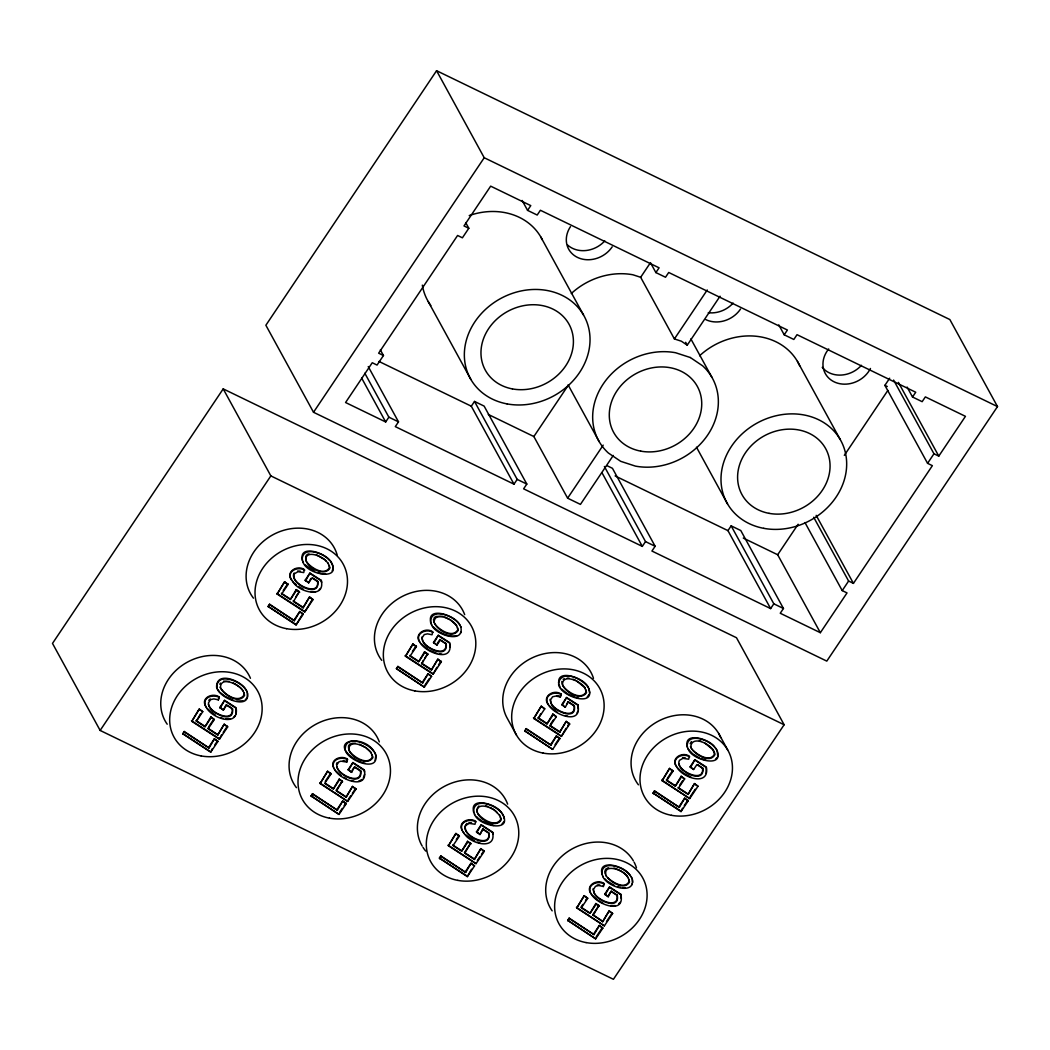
<?xml version="1.0" encoding="UTF-8"?>
<svg xmlns="http://www.w3.org/2000/svg" width="1050" height="1050" viewBox="0 0 1050 1050"><rect width="100%" height="100%" fill="white"/><g stroke="black" fill="none" stroke-linecap="round" stroke-linejoin="round"><path stroke-width="1.5" d="M589.719 692.947L588.971 688.669M632.691 882.433L632.481 879.664M433.506 619.251C433.86 628.858 452.064 640.054 458.233 630.328L456.369 625.275L450.844 620.156M561.816 681.463C562.183 691.071 580.387 702.266 586.543 692.541L584.692 687.487L576.581 680.899M604.787 870.936L605.102 873.836M558.456 682.946C562.354 668.824 582.986 679.101 588.472 687.776M235.882 714.039L235.843 707.621L224.595 700.337L219.817 707.464L223.296 710.128L226.616 705.193L232.549 709.039C234.386 724.382 211.483 713.79 208.819 705.534M364.626 774.217L363.339 777.984M706.191 773.404L706.151 766.986L694.903 759.701L690.126 766.841L693.604 769.506L696.924 764.558L702.857 768.403C704.524 784.153 680.558 772.734 678.654 763.717M247.419 697.029L247.524 693.026M333.086 568.523L332.181 570.885M717.728 756.394L717.294 750.881M294.158 573.051L293.475 574.914C292.701 585.992 320.919 598.054 317.546 581.122L312.795 578.051M336.433 764.387L337.129 762.536M219.03 696.846L218.374 699.825L219.03 696.846C212.664 692.449 200.589 697.856 205.629 706.151M294.525 578.918L293.829 575.558L294.512 573.694L297.964 571.699L303.726 572.565L304.382 569.572C297.019 564.375 284.852 572.303 291.887 580.453M347.353 759.058L346.697 762.038L347.353 759.058C340.974 754.661 328.912 760.069 333.952 768.364M422.363 639.936L422.139 637.77L424.252 634.581L427.521 633.846L432.049 634.778L432.692 631.785C425.342 626.587 413.175 634.515 420.197 642.666M465.819 830.616L465.111 827.242L465.793 825.392L469.245 823.397L475.007 824.263L475.663 821.271C469.298 816.874 457.236 822.281 462.276 830.576M561.015 693.997L560.359 696.99L561.015 693.997C553.652 688.8 541.485 696.728 548.52 704.878M603.986 883.483L603.33 886.476L603.986 883.483C596.623 878.286 584.456 886.2 591.491 894.364M679.481 765.555L678.786 762.195L679.468 760.331L682.92 758.336L688.682 759.203L689.338 756.21C681.975 751.013 669.808 758.94 676.843 767.091M219.831 684.298L220.369 683.078M348.692 745.29C346.303 755.475 366.804 767.576 372.881 757.601L371.017 752.548L366.555 748.269M690.139 743.676L691.478 741.562M577.014 712.937L577.867 711.191M375.152 760.371L375.848 755.239M460.504 633.097L461.094 631.969M504.066 821.454L501.9 824.184M589.418 694.181L587.252 696.924M631.798 884.796L632.376 883.667M223.204 388.881L52.5 643.414L100.144 730.446L613.423 979.296L784.127 724.749L736.483 637.731L223.204 388.881L270.848 475.899L784.127 724.749M436.577 70.704L265.873 325.251L313.517 412.269L826.796 661.119L997.5 406.586L949.856 319.554L436.577 70.704L484.221 157.736L997.5 406.586M100.144 730.446L270.848 475.899M313.517 412.269L484.221 157.736M380.349 349.86L383.46 355.53L377.055 365.072L372.251 362.736L345.568 402.517L385.678 421.956L388.867 417.178L364.809 373.236M465.701 222.587L468.812 228.257L462.407 237.812L457.59 235.476L378.643 353.194L383.46 355.53M893.616 380.074L933.962 453.784L938.779 456.12L965.449 416.338L925.352 396.9L922.149 401.678L912.529 397.005L915.731 392.241L797.029 334.688L793.826 339.465L784.206 334.793L787.408 330.028L668.706 272.475L665.516 277.252L655.883 272.58L659.085 267.816L540.396 210.262L537.193 215.04L527.572 210.368L530.775 205.603L490.665 186.152L463.995 225.934L468.812 228.257M214.436 738.767L217.927 741.431L210.696 752.207L182.739 733.674L184.209 731.483L209.042 747.994L214.436 738.767L208.688 747.351M224.214 724.185L217.744 735.013L224.214 724.185L227.692 726.862L219.411 739.226L191.796 721.337L199.277 709.013L202.768 711.664L196.389 721.179L205.012 726.771L211.221 717.517L210.866 716.874L205.012 726.771M299.788 611.494L303.279 614.158L296.048 624.947L268.091 606.401L269.561 604.209L294.381 620.734L299.788 611.494L294.039 620.091M309.566 596.925L303.096 607.753L309.566 596.925L313.044 599.589L304.749 611.953L277.147 594.064L284.629 581.739L288.107 584.404L281.741 593.906L290.364 599.497L296.572 590.244L296.218 589.601L290.364 599.497M183.094 734.317L184.209 731.483M191.796 721.337L199.277 709.013M268.433 607.044L269.561 604.209M277.147 594.064L284.629 581.739M196.389 721.179L200.589 713.737M283.211 590.546L287.766 583.761M368.235 366.568L398.501 421.851L395.299 426.615L513.988 484.168L517.191 479.391L474.508 401.428L471.306 406.206L513.988 484.168M317.901 581.766L311.968 577.92L308.647 582.868L305.169 580.204L309.947 573.064L321.195 580.348C325.92 599.288 298.292 592.187 292.779 581.451M220.172 708.107L224.595 700.337M305.524 580.847L309.947 573.064M208.674 726.823L213.111 720.208M295.798 596.912L299.342 591.622L296.218 589.601M210.866 716.874L214.344 719.526L208.136 728.792L217.744 735.013M299.342 591.622L293.488 601.519L303.096 607.753M226.262 704.55L223.296 710.128M308.647 582.868L310.787 578.511M212.152 748.873L210.696 752.207M214.856 744.831L217.573 740.788M219.411 739.226L221.537 734.869M223.204 732.401L227.338 726.219M296.048 624.947L302.925 613.515M304.749 611.953L311.863 600.193M613.279 455.438L580.44 504.394L567.617 498.173L533.859 436.538L568.523 384.864M720.064 296.205L687.238 345.161L681.384 341.211L674.402 338.94L640.658 277.292L649.779 263.694M342.759 800.979L346.251 803.644L339.019 814.419L311.049 795.887L312.533 793.695L337.352 810.206L342.759 800.979L336.998 809.563M352.538 786.397L346.067 797.226L352.538 786.397L356.016 789.075L347.721 801.439L320.119 783.549L327.6 771.225L331.078 773.876L324.699 783.392L333.336 788.983L339.531 779.73L339.189 779.087L333.336 788.983M428.111 673.706L431.589 676.371L424.371 687.159L396.401 668.614L397.884 666.422L422.704 682.946L428.111 673.706L422.349 682.303M437.889 659.137L431.419 669.966L437.889 659.137L441.367 661.802L433.072 674.166L405.471 656.276L412.952 643.952L416.43 646.616L410.051 656.119L418.688 661.71L424.883 652.457L424.528 651.814L418.688 661.71M311.404 796.53L312.533 793.695M320.119 783.549L327.6 771.225M396.756 669.257L397.884 666.422M405.471 656.276L412.952 643.952M325.264 781.384L330.724 773.233M412.44 651.407L416.076 645.973M474.508 401.428L484.129 406.101L526.811 484.063L523.609 488.827L642.311 546.381L645.514 541.603L604.38 466.476M346.697 762.038L340.935 761.184L338.901 761.841L336.788 765.03C336.236 775.911 364.035 787.224 360.517 770.608L354.585 766.763L351.619 772.341L348.141 769.676L352.918 762.549L364.166 769.834C369.075 790.991 339.478 779.874 334.504 769.296M422.494 640.487C425.158 648.729 448.061 659.334 446.211 643.978L440.278 640.133L436.971 645.081L433.492 642.416L438.27 635.276L449.505 642.561C454.427 663.731 424.817 652.614 419.856 642.023M348.495 770.319L352.918 762.549M433.834 643.059L438.27 635.276M339.189 779.087L342.313 781.095L336.105 790.361L345.712 796.582M431.419 669.966L421.811 663.731L423.229 660.45M425.001 657.799L427.665 653.835L424.528 651.814M342.313 781.095L336.459 791.004L346.067 797.226M421.811 663.731L427.665 653.835M352.091 770.464L353.758 767.996M437.443 643.191L439.937 639.489M339.57 812.424L342.274 808.395M344.085 805.691L345.896 803.001M348.206 799.562L350.687 795.847M352.341 793.38L355.661 788.432M424.922 685.164L429.437 678.431M433.072 674.166L436.866 667.341M438.519 664.873L441.013 661.159M567.617 498.173L603.186 445.148M674.402 338.94L707.241 289.984M471.083 863.192L474.561 865.856L467.342 876.632L439.373 858.099L440.842 855.908L465.675 872.419L471.083 863.192L465.321 871.776M480.861 848.61L474.377 859.438L480.861 848.61L484.339 851.288L476.044 863.651L448.429 845.762L455.91 833.438L459.401 836.089L453.023 845.604L461.646 851.196L467.854 841.942L467.499 841.299L461.646 851.196M556.434 735.919L559.913 738.583L552.681 749.372L524.724 730.826L526.194 728.634L551.027 745.159L556.434 735.919L550.673 744.516M566.212 721.35L559.729 732.178L566.212 721.35L569.691 724.014L561.396 736.378L533.781 718.489L541.262 706.164L544.753 708.829L538.374 718.331L546.997 723.922L553.206 714.669L552.851 714.026L546.997 723.922M439.727 858.742L440.842 855.908M448.429 845.762L455.91 833.438M525.079 731.483L526.194 728.634M533.781 718.489L541.262 706.164M456.317 839.528L459.047 835.446M538.374 718.331L540.75 713.619M606.952 465.649L612.452 468.313L655.134 546.276L651.932 551.04L770.634 608.593L773.824 603.816L731.154 525.853L727.952 530.631L770.634 608.593M479.942 834.553L482.895 828.975L479.942 834.553L476.451 831.889L481.241 824.762L492.476 832.046C497.214 850.986 469.573 843.872 464.061 833.136M548.166 704.235C553.14 714.827 582.75 725.944 577.828 704.773L566.593 697.489L561.803 704.629L565.294 707.293L568.247 701.702L566.593 704.169M476.805 832.532L481.241 824.762M562.157 705.272L566.593 697.489M467.499 841.299L470.636 843.308L464.428 852.574L474.023 858.795M550.659 723.988L553.324 720.011M470.636 843.308L464.769 853.217L474.377 859.438M559.729 732.178L550.121 725.944L556.342 716.691L552.851 714.026M467.342 876.632L471.502 869.256M477.343 860.528L479.837 856.826M481.491 854.359L483.984 850.644M555.043 744.686L559.558 737.94M566.016 728.319L561.396 736.378M567.669 725.852L569.336 723.371M813.697 517.269L848.61 581.044L853.427 583.38L932.374 465.662L927.57 463.326L884.888 385.363L889.678 378.21M804.969 522.559L842.218 590.599L847.022 592.922L820.352 632.704L777.669 554.741L798.118 524.252M844.318 455.359L887.88 390.403M599.406 925.404L602.884 928.069L595.652 938.844L567.696 920.312L569.166 918.12L593.998 934.631L599.406 925.404L593.644 933.988M609.184 910.822L602.7 921.651L609.184 910.822L612.649 913.5L604.367 925.864L576.752 907.974L584.233 895.65L587.724 898.301L581.346 907.817L589.969 913.408L596.177 904.155L595.822 903.512L589.969 913.408M684.744 798.131L688.236 800.796L681.004 811.584L653.048 793.039L654.518 790.847L679.35 807.371L684.744 798.131L678.996 806.728M694.522 783.562L688.052 794.391L694.522 783.562L698.001 786.227L689.719 798.591L662.104 780.701L669.585 768.377L673.076 771.041L666.697 780.544L675.321 786.135L681.529 776.882L681.174 776.239L675.321 786.135M568.05 920.955L569.166 918.12M576.752 907.974L584.233 895.65M653.402 793.695L654.518 790.847M662.104 780.701L669.585 768.377M582.816 904.457L580.991 907.174L589.614 912.765M585.546 900.375L587.37 897.658M667.249 778.549L672.722 770.398M731.154 525.853L740.775 530.526L783.457 608.488L780.255 613.253L820.352 632.704M608.738 894.889L611.218 891.188L608.252 896.766L604.774 894.101L609.551 886.974L620.799 894.259C625.708 915.429 596.111 904.299 591.137 893.721M605.128 894.744L609.551 886.974M690.48 767.484L694.903 759.701M602.7 921.651L592.738 914.786L598.959 905.52L595.822 903.512M679.862 784.875L682.526 780.898M593.092 915.429L598.959 905.52M688.052 794.391L678.444 788.156L684.653 778.903L681.174 776.239M596.203 936.849L601.624 928.778M606.493 921.506L612.294 912.857M681.004 811.584L682.461 808.237M684.272 805.547L687.881 800.153M690.191 796.714L695.166 789.298M842.218 590.599L848.61 581.044M927.57 463.326L933.962 453.784M319.069 590.008L320.368 588.512M233.717 717.281L235.016 715.772M618.673 903.919L619.972 902.409M306.521 554.925C301.101 565.005 324.017 578.471 329.91 568.116L328.059 563.062M434.044 618.017L434.844 617.137M605.325 869.715L606.126 868.836M245.254 699.759L246.842 698.158M715.562 759.137L717.15 757.522M208.806 700.311L210.223 698.985M466.869 823.41L464.756 826.599C464.271 837.178 490.731 849.778 489.182 833.464L483.249 829.618M362.04 779.494L358.549 781.2M349.492 744.411L350.569 743.767M563.168 679.35L564.244 678.707M478.892 805.98C469.993 815.168 495.469 830.773 501.191 819.814L499.341 814.761M307.611 554.282L308.963 553.862M435.921 616.494L442.706 616.337M607.215 868.192L608.567 867.772M456.724 635.762C448.087 637.481 439.451 632.743 433.348 626.955M243.049 700.822L236.827 701.072M223.611 681.135L229.031 681.397M351.934 743.347L355.399 743.242M315.591 591.714L311.036 591.727M230.239 718.987L225.684 718.987M615.195 905.625L610.641 905.625M297.609 571.056L300.221 571.108M682.566 757.693L685.178 757.746M468.904 822.754L471.502 822.793M597.214 884.966L599.826 885.006M567.236 678.103L569.061 678.182M322.179 573.812L325.592 574.009M622.926 887.775L625.196 887.906M439.346 653.94L441.722 654.124M565.202 715.641L567.669 716.153M351.527 780.701L353.994 781.2M318.426 572.946L320.933 573.523M576.319 697.659L578.812 698.237M705.889 760.161L700.822 758.546M362.644 762.707L365.151 763.284M493.461 825.497L483.341 821.717M618.03 886.856L620.537 887.421M556.854 695.533L560.004 696.347M560.359 696.99L555.831 696.058L552.576 696.793L550.462 699.983L550.686 702.161M218.374 699.825L213.846 698.893L210.577 699.628L208.477 702.817L208.701 704.996M343.192 760.581L346.342 761.394M603.33 886.476L598.802 885.531L595.534 886.266L593.434 889.455L593.657 891.634M304.736 570.216C298.646 566.147 286.926 570.609 290.981 578.878M433.046 632.428C426.969 628.359 415.249 632.822 419.304 641.091M561.369 694.641C555.293 690.572 543.572 695.034 547.614 703.303M689.692 756.853C683.616 752.784 671.882 757.247 675.938 765.516M219.384 697.489C213.872 694.129 203.096 696.649 205.078 704.629M347.694 759.701C342.182 756.341 331.419 758.861 333.401 766.841M476.017 821.914C470.505 818.554 459.729 821.074 461.711 829.054M604.341 884.126C598.264 880.044 586.53 884.52 590.586 892.789M699.339 740.762L701.413 741.431M485.664 805.822L487.751 806.479M613.988 868.035C620.589 870.214 628.425 874.519 629.514 882.026C624.291 891.161 610.011 881.934 605.955 875.503M436.879 653.428L429.069 650.081L421.102 643.663M220.657 717.649L223.217 718.489M477.291 842.074L479.85 842.914M640.658 277.292L632.901 274.772A64.903 55.453 -28.7 0 0 571.292 293.527M575.072 697.371L567.42 693.761L561.671 689.168M233.074 700.219L225.435 696.596L220.539 692.79M357.551 760.883L361.397 762.431M316.457 554.794L324.66 559.624M444.78 617.006L449.558 619.421M573.103 679.219L575.308 680.164M690.966 777.026L683.34 773.036L677.736 768.088M359.428 744.266L365.492 747.416M884.888 385.363L887.289 386.531M378.984 361.449L471.306 406.206M488.289 414.435L533.859 436.538M615.116 475.926L727.952 530.631M743.295 538.072L777.669 554.741M388.867 417.178L398.501 421.851M517.191 479.391L526.811 484.063M645.514 541.603L655.134 546.276M773.824 603.816L783.457 608.488M303.345 589.234L298.384 586.399M602.949 903.144L597.988 900.296L592.384 895.348M474.639 840.932L465.662 834.842M343.717 777.354L346.316 778.719M699.536 758.034L692.554 753.742L688.026 748.847M314.58 571.397L305.025 564.742M614.184 885.308L608.265 881.751M356.278 760.187C324.791 740.237 364.56 732.611 374.811 752.824M704.904 743.111L713.016 749.7L714.512 754.11C710.22 762.694 697.659 754.976 692.934 750.317M489.956 807.437L493.802 809.629M233.31 683.012C238.166 685.637 244.007 689.351 244.558 695.389C239.046 704.642 224.07 695.034 220.5 687.842C220.041 675.281 239.833 684.587 243.062 690.979M557.379 712.294L549.413 705.876M215.394 715.129L207.427 708.711M669.939 769.02L673.076 771.041M541.616 706.808L544.753 708.829M413.306 644.595L416.43 646.616M284.983 582.383L288.107 584.404M584.587 896.293L587.724 898.301M456.264 834.081L459.401 836.089M327.954 771.868L331.078 773.876M199.631 709.656L202.768 711.664M690.126 766.841L693.604 769.506M681.529 776.882L684.653 778.903M562.852 705.298L565.294 707.293M685.099 798.788L688.236 800.796M553.206 714.669L556.342 716.691M433.492 642.416L436.971 645.081M556.789 736.575L559.913 738.583M424.883 652.457L428.019 654.478M305.169 580.204L308.293 582.225M428.466 674.362L431.589 676.371M296.572 590.244L299.696 592.266M300.142 612.15L303.279 614.158M604.774 894.101L608.252 896.766M596.177 904.155L599.301 906.163M476.451 831.889L479.587 833.91M599.747 926.047L602.884 928.069M467.854 841.942L470.991 843.951M348.141 769.676L351.619 772.341M471.437 863.835L474.561 865.856M339.531 779.73L342.667 781.738M219.817 707.464L221.904 708.816M343.114 801.622L346.251 803.644M211.221 717.517L214.344 719.526M214.791 739.41L217.927 741.431M695.258 760.344L706.506 767.629C709.354 787.133 681.489 777.538 676.489 766.447M697.751 764.689L702.857 768.403M566.934 698.132L578.183 705.416M568.247 701.702L574.179 705.547C577.762 721.376 553.258 711.533 550.817 702.699M568.601 702.345L574.534 706.191M674.966 785.492L666.343 779.901L666.697 780.544M687.697 793.747L678.09 787.513L678.444 788.156M661.749 780.058L689.719 798.591M438.624 635.919L449.859 643.204M441.118 640.264L446.211 643.978M654.872 791.49L679.35 807.371M538.02 717.688L546.643 723.279M559.374 731.535L549.78 725.301L550.121 725.944M653.048 793.039L680.649 810.928M533.426 717.846L559.729 734.882M310.301 573.707L321.549 580.991M526.549 729.278L551.027 745.159M409.697 655.476L418.333 661.067M421.457 663.088L431.064 669.322M524.724 730.826L552.681 749.372M405.116 655.633L432.718 673.522M398.226 667.065L422.704 682.946M290.01 598.854L281.387 593.263L281.741 593.906M293.134 600.876L302.741 607.11M396.401 668.614L424.371 687.159M276.793 593.421L304.408 611.31M269.916 604.852L294.381 620.734M268.091 606.401L295.693 624.291M609.906 887.617L621.154 894.902M611.218 891.188L617.151 895.033C620.721 910.849 596.229 901.005 593.775 892.172M611.572 891.831L617.505 895.676M481.596 825.405L492.831 832.689M482.895 828.975L488.827 832.821C490.98 847.403 469.744 838.359 466.213 831.193M592.738 914.786L602.346 921.008M576.398 907.331L604.367 925.864M353.273 763.192L364.508 770.477M354.939 767.406L360.872 771.251M569.52 918.763L593.998 934.631M452.668 844.961L461.291 850.553M567.696 920.312L595.652 938.844M448.074 845.119L476.044 863.651M224.949 700.98L236.198 708.264C239.046 727.768 211.181 718.161 206.181 707.083M227.443 705.311L231.013 707.621M441.197 856.551L465.675 872.419M325.579 783.549L332.981 788.34M439.373 858.099L466.988 875.989M319.764 782.906L347.721 801.439M312.874 794.338L337.352 810.206M196.035 720.536L204.658 726.128M207.782 728.149L217.389 734.37M311.049 795.887L339.019 814.419M191.441 720.694L219.056 738.583M184.564 732.126L209.042 747.994M182.739 733.674L209.029 750.711M694.877 784.206L698.001 786.227M566.567 721.993L569.691 724.014M438.244 659.781L441.367 661.802M309.921 597.568L313.044 599.589M609.525 911.466L612.649 913.5M481.215 849.253L484.339 851.288M352.892 787.041L356.016 789.075M224.569 724.828L227.692 726.862M478.879 818.803L482.068 821.021M341.355 775.871L335.751 770.923M326.077 561.12C322.324 556.014 304.671 549.176 305.852 560.569M494.878 810.482L499.695 815.404M497.359 812.805C493.605 807.712 475.965 800.861 477.133 812.267M294.368 583.144L296.257 584.824M607.582 877.59C612.308 882.236 624.868 889.967 629.16 881.383L628.898 879.322M714.158 746.773C708.291 739.279 685.926 731.994 687.251 747.246M329.201 560.136C323.334 552.641 300.969 545.357 302.295 560.608M628.806 874.046C622.939 866.539 600.574 859.267 601.899 874.519M604.629 878.64L607.202 881.016M476.319 816.428L478.026 818.016M715.628 748.401C710.876 738.491 679.862 729.934 688.38 749.49C692.344 760.161 725.931 768.981 716.441 749.346M458.994 623.976C453.482 615.484 429.699 606.795 430.618 622.821M630.289 875.674C625.524 865.751 594.51 857.207 603.028 876.763M373.642 751.249C368.13 742.757 344.348 734.055 345.266 750.094C347.694 761.027 380.94 773.364 375.309 753.729M245.319 689.036C239.807 680.544 216.037 671.842 216.943 687.881M679.888 766.146C683.419 773.312 704.655 782.342 702.503 767.76M551.565 703.933C555.096 711.099 576.332 720.129 574.179 705.547M423.242 641.707C426.786 648.887 448.022 657.917 445.869 643.335M594.536 893.406C598.067 900.572 619.303 909.615 617.151 895.033M294.932 579.495C298.463 586.674 319.699 595.704 317.546 581.122M209.58 706.768C213.111 713.934 234.347 722.978 232.194 708.396L232.549 709.039M585.047 688.131C581.818 681.739 562.039 672.433 562.485 684.994M456.724 625.918C453.508 619.526 433.716 610.221 434.175 622.781M628.018 877.616C625.314 869.964 601.427 862.155 606.309 876.146M325.723 560.477L328.414 563.706M371.372 753.191C368.156 746.799 348.364 737.494 348.823 750.054M691.307 748.23C695.362 754.661 709.642 763.888 714.866 754.753C714.945 745.329 691.071 733.517 690.808 747.206M562.997 686.017C567.315 692.016 581.149 700.914 586.189 691.897L585.926 689.837M434.674 623.805C438.992 629.803 452.826 638.702 457.879 629.685L457.603 627.624M306.351 561.592C310.682 567.591 324.516 576.489 329.556 567.472L329.293 565.412M477.645 813.291C481.963 819.276 495.797 828.188 500.85 819.171L500.574 817.11M349.322 751.078C353.64 757.063 367.487 765.975 372.527 756.945L372.264 754.897M431.392 624.422C435.081 635.368 465.504 644.346 460.661 626.456M602.674 876.12C606.362 887.053 636.786 896.031 631.942 878.154M303.069 562.209C306.981 574.849 343.809 581.661 330.33 561.12M474.364 813.908C478.275 826.547 515.104 833.346 501.611 812.818C496.374 803.434 466.226 795.257 474.718 814.551M217.718 689.483L219.673 692.003M291.533 579.81L293.134 582.094M462.814 831.508L464.415 833.792M715.286 747.758L716.796 749.989M460.163 625.564C456.094 614.749 423.321 604.59 431.747 625.065M629.934 875.031L631.444 877.249M331.839 563.351C327.784 552.549 294.998 542.378 303.424 562.852M503.134 815.036C498.159 805.521 473.038 795.638 473.576 812.306M246.488 690.611C241.881 680.636 216.156 670.359 216.589 687.238C218.689 698.526 252.551 711.454 246.986 691.517M461.921 829.933L463.168 832.151M333.598 767.721L334.845 769.939M205.275 705.508L206.535 707.726M631.089 876.606L632.297 878.797M459.808 624.921L461.016 627.099M374.456 752.181L375.664 754.372M246.133 689.968L247.341 692.16M907.095 387.083L912.529 397.005M898.419 382.41L938.779 456.12M778.772 324.87L784.206 334.793M797.449 361.423L840.131 439.373M816.178 515.34L853.427 583.38M650.449 262.658L655.883 272.58M690.861 338.901L711.821 377.16M685.663 342.287L687.238 345.161M696.478 447.208L727.519 503.895M522.139 200.445L527.572 210.368M540.816 236.998L583.498 314.947M568.168 384.996L599.209 441.683M601.952 472.671L642.311 546.381M718.712 733.543L727.65 749.871M428.203 301.521L470.886 379.47M361.62 378.013L385.678 421.956M516.482 735.118L507.544 718.804A47.749 40.792 -28.7 0 1 532.403 657.746A47.749 40.792 -28.7 0 1 593.486 678.313M690.454 746.563L691.661 748.886M220.146 687.199C223.716 694.391 238.691 703.999 244.204 694.733L243.941 692.685M560.07 687.278C551.749 667.026 583.59 676.817 588.131 687.133C597.673 708.186 560.543 696.885 558.574 684.39M551.158 703.342L550.108 699.339M594.129 892.828L593.079 888.812M422.848 641.13L421.785 637.127M336.669 766.566C338.848 775.267 362.303 786.082 360.517 770.608M208.346 704.353L209.173 706.191M503.619 815.942L504.407 818.882M332.338 564.244L333.126 567.184M620.799 894.259L621.272 898.642M577.828 704.773L578.301 709.157M492.476 832.046L492.936 834.238M364.166 769.834L364.626 772.026M321.195 580.348L321.654 582.54M449.977 644.753L449.977 646.944M638.426 784.809A47.749 40.792 -28.7 0 1 656.749 722.033A47.749 40.792 -28.7 0 1 720.746 737.638M381.78 660.384A47.749 40.792 -28.7 0 1 400.903 597.161A47.749 40.792 -28.7 0 1 464.678 614.644M253.47 598.172A47.749 40.792 -28.7 0 1 274.155 534.109A47.749 40.792 -28.7 0 1 337.286 555.358M167.199 724.211A47.749 40.792 -28.7 0 1 187.228 662.222A47.749 40.792 -28.7 0 1 250.438 678.274M296.428 787.658A47.749 40.792 -28.7 0 1 315.551 724.434A47.749 40.792 -28.7 0 1 379.326 741.917M425.723 851.064A47.749 40.792 -28.7 0 1 422.992 847.363M422.192 846.077A47.749 40.792 -28.7 0 1 446.237 785.413A47.749 40.792 -28.7 0 1 507.636 804.129M634.095 862.142A47.749 40.792 -28.7 0 1 636.457 867.799M552.156 910.849A47.749 40.792 -28.7 0 1 569.874 850.211A47.749 40.792 -28.7 0 1 633.36 860.816M699.615 355.74A64.903 55.453 -28.7 0 1 799.667 365.702M861.446 365.308A25.856 22.102 -28.7 0 1 822.229 367.329M870.463 368.471A25.856 22.102 -28.7 0 1 834.396 381.964A25.856 22.102 -28.7 0 1 828.699 348.941M740.513 309.054A25.856 22.102 -28.7 0 1 705.797 319.62M612.202 246.842A25.856 22.102 -28.7 0 1 577.474 257.408A25.856 22.102 -28.7 0 1 570.491 226.616M733.123 303.096A25.856 22.102 -28.7 0 1 708.264 312.703M604.8 240.883A25.856 22.102 -28.7 0 1 567.591 245.018M430.841 305.563A64.903 55.453 -28.7 0 1 422.336 285.141M469.219 215.565A64.903 55.453 -28.7 0 1 542.338 239.82M690.322 357.525L675.583 352.734A64.903 55.453 -28.7 0 0 603.186 384.051A64.903 55.453 -28.7 0 0 608.344 452.996L620.707 461.331L635.434 466.121A64.903 55.453 -28.7 0 0 707.844 434.792A64.903 55.453 -28.7 0 0 702.673 365.859L690.322 357.525M201.141 755.934A47.749 40.792 -28.7 0 0 261.24 700.429A47.749 40.792 -28.7 0 0 185.351 686.319A47.749 40.792 -28.7 0 0 201.141 755.934M414.816 690.887A47.749 40.792 -28.7 0 0 474.915 635.368A47.749 40.792 -28.7 0 0 399.026 621.259A47.749 40.792 -28.7 0 0 414.816 690.887M329.464 818.147A47.749 40.792 -28.7 0 0 389.563 762.641A47.749 40.792 -28.7 0 0 313.674 748.532A47.749 40.792 -28.7 0 0 329.464 818.147M543.139 753.099A47.749 40.792 -28.7 0 0 603.225 697.581A47.749 40.792 -28.7 0 0 527.349 683.484A47.749 40.792 -28.7 0 0 543.139 753.099M671.449 815.312A47.749 40.792 -28.7 0 0 731.548 759.806A47.749 40.792 -28.7 0 0 655.659 745.697A47.749 40.792 -28.7 0 0 671.449 815.312M286.493 628.674A47.749 40.792 -28.7 0 0 346.592 573.156A47.749 40.792 -28.7 0 0 270.703 559.046A47.749 40.792 -28.7 0 0 286.493 628.674M457.787 880.372A47.749 40.792 -28.7 0 0 517.873 824.854A47.749 40.792 -28.7 0 0 441.998 810.744A47.749 40.792 -28.7 0 0 457.787 880.372M586.097 942.585A47.749 40.792 -28.7 0 0 646.196 887.066A47.749 40.792 -28.7 0 0 570.308 872.957A47.749 40.792 -28.7 0 0 586.097 942.585M640.736 451.133A47.749 40.792 -28.7 0 0 700.836 395.627A47.749 40.792 -28.7 0 0 624.96 381.517A47.749 40.792 -28.7 0 0 640.736 451.133M763.757 528.334A64.903 55.453 -28.7 0 0 845.447 452.878A64.903 55.453 -28.7 0 0 742.297 433.702A64.903 55.453 -28.7 0 0 763.757 528.334M769.059 513.345A47.749 40.792 -28.7 0 0 829.159 457.839A47.749 40.792 -28.7 0 0 753.27 443.73A47.749 40.792 -28.7 0 0 769.059 513.345M507.111 403.909A64.903 55.453 -28.7 0 0 588.801 328.453A64.903 55.453 -28.7 0 0 485.651 309.277A64.903 55.453 -28.7 0 0 507.111 403.909M512.426 388.92A47.749 40.792 -28.7 0 0 572.512 333.414A47.749 40.792 -28.7 0 0 496.637 319.305A47.749 40.792 -28.7 0 0 512.426 388.92"/></g></svg>
